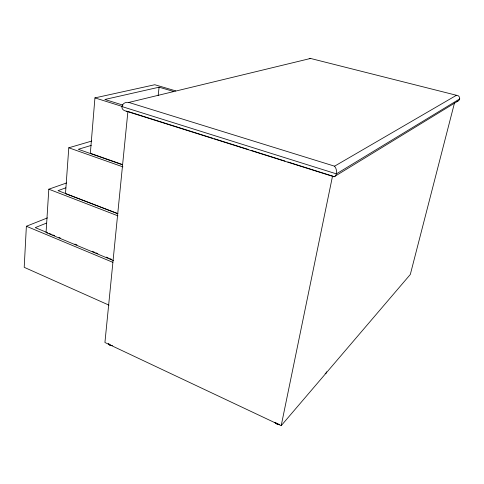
<?xml version="1.0" encoding="UTF-8"?>
<svg xmlns="http://www.w3.org/2000/svg" width="484" height="484" viewBox="0 0 484 484"><rect width="100%" height="100%" fill="white"/><g stroke="black" fill="none" stroke-linecap="round" stroke-linejoin="round"><path stroke-width="0.73" d="M47.462 217.897L26.372 226.252L24.2 267.319L109.003 305.156M66.544 182.976L48.811 189.196L46.065 232.574L113.571 260.646M91.736 141.056L68.788 147.789L65.491 193.63L117.624 213.662M175.752 90.889L154.783 84.736L94.937 97.889L90.345 153.271L122.349 164.512M310.45 58.485L128.798 102.433C122.234 101.102 118.519 109.644 126.203 111.181L334.087 176.787L457.931 101.089C461.034 99.722 459.77 95.13 456.466 95.275L310.026 58.328L309.191 58.667M158.159 95.439L159.097 87.193L173.562 91.452M212.924 138.303L127.903 111.447L104.925 342.503L281.192 425.672L332.532 176.073L287.859 161.965M454.603 102.529L410.311 274.47L281.192 425.672M334.837 176.575C337.62 173.938 336.876 168.916 334.565 166.181L128.798 102.433M459.721 98.899L336.41 173.865L121.708 106.48M334.565 166.181L456.466 95.275M456.95 101.537L457.931 101.089M46.379 223.136L35.253 227.625L47.777 232.828M65.836 187.828L58.02 190.636L117.908 213.644M91.258 145.4L78.317 149.29L122.494 164.82M159.097 87.193L104.865 99.474L122.9 105.113M126.203 111.181L127.334 111.362M94.937 97.889L122.319 106.48M214.364 138.757L248.232 149.453M251.111 150.361L284.973 161.057M68.788 147.789L122.918 166.883M48.811 189.196L117.927 215.846M49.168 233.409L51.256 234.274M52.647 234.855L54.734 235.72M58.909 237.456L60.3 238.031M74.911 244.105L76.998 244.971M92.299 251.329L94.386 252.2M95.778 252.775L97.865 253.646M106.214 257.113L108.301 257.978M109.693 258.559L111.78 259.424M26.372 226.252L112.845 262.322M332.532 176.073L333.294 176.618M326.615 372.057A4.967 2.716 14.9 0 1 325.109 373.733M326.597 371.966A4.967 2.716 14.9 0 1 326.083 372.541M111.798 345.485A3.697 2.039 3 0 1 108.301 343.785M112.131 345.655A2.601 1.434 3 0 1 109.239 344.293M109.269 344.166A3.697 2.039 3 0 1 108.7 343.713M112.082 345.431A2.196 1.216 3 0 1 110.951 345.304M110.455 345.122A2.196 1.216 3 0 1 110.056 344.88M279.068 424.377A4.06 2.529 14 0 1 274.749 422.29M279.746 424.299A2.856 1.785 14 0 1 275.535 422.732M278.342 424.105A2.414 1.506 14 0 1 277.132 423.766M276.618 423.47A2.414 1.506 14 0 1 275.947 422.701"/></g></svg>
